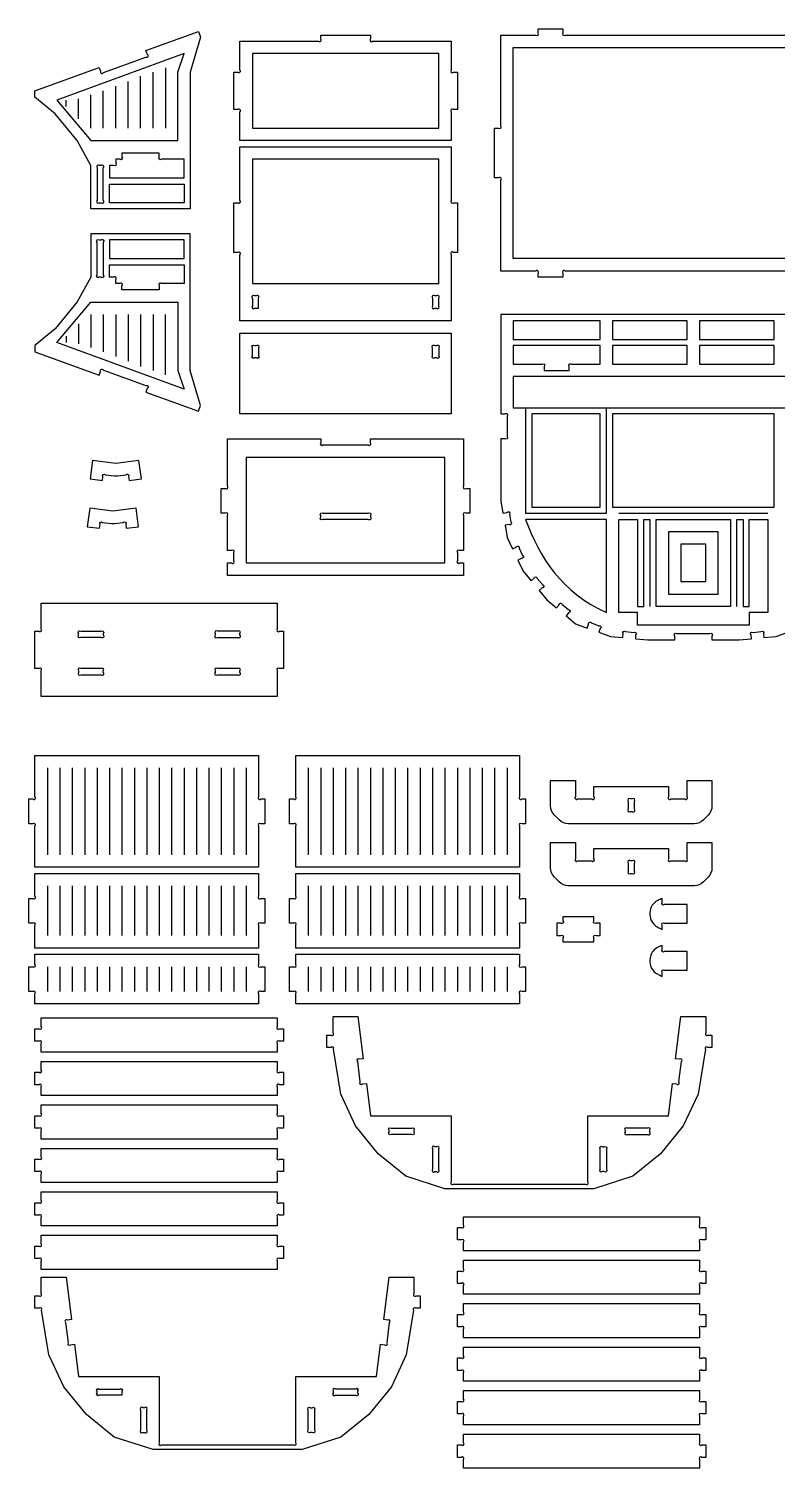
# Model space of a CAD drawing. Extents: x -1027 to 2273, y -840 to 1941.
# Drawn here: x -1027 to 419, y -840 to 1941 of the extents above; entities that cross this region are included whole.
import ezdxf

# ---------------------------------------------------------------- set-up
doc = ezdxf.new("R2010")
doc.units = 0
doc.header["$MEASUREMENT"] = 0
doc.layers.get('0').update_dxf_attribs({"linetype": 'CONTINUOUS'})
doc.layers.add('ENGRAVE', color=1, linetype='CONTINUOUS')

msp = doc.modelspace()

# ---------------------------------------------------------------- linework, layer by layer
for points in [[(-907.4, 1592.5), (-907.4, 1676.5), (-933.7, 1724.4), (-976.5, 1776.3), (-1015.4, 1808.5), (-1015.4, 1820.5), (-891.3, 1865.7), (-888.7, 1858.4, 1), (-883.3, 1855.8), (-801, 1885.8, 1), (-798.5, 1891.2), (-801.1, 1898.5), (-699.7, 1935.4), (-695.5, 1924.2), (-715.4, 1856.5), (-715.4, 1592.5)], [(-619.4, 1724.5), (-619.4, 1780.3, 1), (-623.6, 1784.5), (-631.4, 1784.5), (-631.4, 1856.5), (-623.6, 1856.5, 1), (-619.4, 1860.8), (-619.4, 1916.5), (-467.6, 1916.5, 1), (-463.4, 1920.8), (-463.4, 1928.5), (-367.4, 1928.5), (-367.4, 1920.8, 1), (-363.1, 1916.5), (-211.4, 1916.5), (-211.4, 1860.8, 1), (-207.1, 1856.5), (-199.4, 1856.5), (-199.4, 1784.5), (-207.1, 1784.5, 1), (-211.4, 1780.3), (-211.4, 1724.5)], [(-727.4, 1652.5), (-727.4, 1688.5), (-771.1, 1688.5, -1), (-775.4, 1692.8), (-775.4, 1700.5), (-847.4, 1700.5), (-847.4, 1692.8, -1), (-851.6, 1688.5), (-859.4, 1688.5), (-859.4, 1680.8, -1), (-863.6, 1676.5), (-871.4, 1676.5), (-871.4, 1652.5)], [(-619.4, 1376.5), (-619.4, 1504.3, 1), (-623.6, 1508.5), (-631.4, 1508.5), (-631.4, 1604.5), (-623.6, 1604.5, 1), (-619.4, 1608.8), (-619.4, 1712.5), (-211.4, 1712.5), (-211.4, 1608.8, 1), (-207.1, 1604.5), (-199.4, 1604.5), (-199.4, 1508.5), (-207.1, 1508.5, 1), (-211.4, 1504.3), (-211.4, 1376.5)], [(-895.4, 1672.3), (-895.4, 1608.8, 1), (-891.1, 1604.5), (-887.6, 1604.5, 1), (-883.4, 1608.8), (-883.4, 1672.3, 1), (-887.6, 1676.5), (-891.1, 1676.5, 1)], [(-907.4, 1544.5), (-907.4, 1460.5), (-933.7, 1412.7), (-976.5, 1360.8), (-1015.4, 1328.5), (-1015.4, 1316.5), (-891.3, 1271.4), (-888.7, 1278.7, -1), (-883.3, 1281.2), (-801, 1251.3, -1), (-798.5, 1245.8), (-801.1, 1238.5), (-699.7, 1201.6), (-695.5, 1212.9), (-715.4, 1280.5), (-715.4, 1544.5)], [(-883.4, 1528.3), (-883.4, 1464.8, -1), (-887.6, 1460.5), (-891.1, 1460.5, -1), (-895.4, 1464.8), (-895.4, 1528.3, -1), (-891.1, 1532.5), (-887.6, 1532.5, -1)], [(-727.4, 1484.5), (-727.4, 1448.5), (-771.1, 1448.5, 1), (-775.4, 1444.3), (-775.4, 1436.5), (-847.4, 1436.5), (-847.4, 1444.3, 1), (-851.6, 1448.5), (-859.4, 1448.5), (-859.4, 1456.3, 1), (-863.6, 1460.5), (-871.4, 1460.5), (-871.4, 1484.5)], [(-595.4, 1420.3), (-595.4, 1404.8, 1), (-591.1, 1400.5), (-583.4, 1400.5), (-583.4, 1420.3, 1), (-587.6, 1424.5), (-591.1, 1424.5, 1)], [(-247.4, 1420.3), (-247.4, 1404.8, 1), (-243.1, 1400.5), (-239.6, 1400.5, 1), (-235.4, 1404.8), (-235.4, 1420.3, 1), (-239.6, 1424.5), (-243.1, 1424.5, 1)], [(-583.4, 1324.3), (-583.4, 1308.8, -1), (-587.6, 1304.5), (-591.1, 1304.5, -1), (-595.4, 1308.8), (-595.4, 1324.3, -1), (-591.1, 1328.5), (-587.6, 1328.5, -1)], [(-243.1, 1328.5), (-239.6, 1328.5, -1), (-235.4, 1324.3), (-235.4, 1308.8, -1), (-239.6, 1304.5), (-243.1, 1304.5, -1), (-247.4, 1308.8), (-247.4, 1324.3, -1)], [(-91.4, 1328.5), (-91.4, 1292.5), (-35.6, 1292.5, -1), (-31.4, 1288.3), (-31.4, 1280.5), (16.6, 1280.5), (16.6, 1288.3, -1), (20.9, 1292.5), (76.6, 1292.5), (76.6, 1328.5)], [(-643.4, 884.5), (-643.4, 908.5), (-635.6, 908.5, 1), (-631.4, 912.8), (-631.4, 928.3, 1), (-635.6, 932.5), (-643.4, 932.5), (-643.4, 1000.3, 1), (-647.6, 1004.5), (-655.4, 1004.5), (-655.4, 1052.5), (-647.6, 1052.5, 1), (-643.4, 1056.8), (-643.4, 1148.5), (-463.4, 1148.5), (-463.4, 1140.8, 1), (-459.1, 1136.5), (-371.6, 1136.5, 1), (-367.4, 1140.8), (-367.4, 1148.5), (-187.4, 1148.5), (-187.4, 1056.8, 1), (-183.1, 1052.5), (-175.4, 1052.5), (-175.4, 1004.5), (-183.1, 1004.5, 1), (-187.4, 1000.3), (-187.4, 932.5), (-195.1, 932.5, 1), (-199.4, 928.3), (-199.4, 912.8, 1), (-195.1, 908.5), (-187.4, 908.5), (-187.4, 884.5)], [(-856.2, 1076.8), (-839.4, 1079, -1), (-834.6, 1075.3), (-833.6, 1067.6), (-809.8, 1070.8), (-814.5, 1106.5), (-859.3, 1100.6), (-904.2, 1106.5), (-908.9, 1070.8), (-885.1, 1067.6), (-884.1, 1075.3, -1), (-879.3, 1079), (-862.5, 1076.8)], [(-861.7, 984.6), (-844.9, 986.8, -1), (-840.1, 983.2), (-839.1, 975.5), (-815.3, 978.6), (-820, 1014.3), (-864.8, 1008.4), (-909.6, 1014.3), (-914.3, 978.6), (-890.5, 975.5), (-889.5, 983.2, -1), (-884.8, 986.8), (-867.9, 984.6)], [(-459.1, 1004.5), (-371.6, 1004.5, -1), (-367.4, 1000.3), (-367.4, 996.8, -1), (-371.6, 992.5), (-459.1, 992.5, -1), (-463.4, 996.8), (-463.4, 1000.3, -1)], [(-1003.4, 650.5), (-1003.4, 700.3, 1), (-1007.6, 704.5), (-1015.4, 704.5), (-1015.4, 776.5), (-1007.6, 776.5, 1), (-1003.4, 780.8), (-1003.4, 830.5), (-547.4, 830.5), (-547.4, 780.8, 1), (-543.1, 776.5), (-535.4, 776.5), (-535.4, 704.5), (-543.1, 704.5, 1), (-547.4, 700.3), (-547.4, 650.5)], [(-927.1, 776.5), (-887.6, 776.5, -1), (-883.4, 772.3), (-883.4, 768.8, -1), (-887.6, 764.5), (-927.1, 764.5, -1), (-931.4, 768.8), (-931.4, 772.3, -1)], [(-663.1, 764.5), (-623.6, 764.5, 1), (-619.4, 768.8), (-619.4, 772.3, 1), (-623.6, 776.5), (-663.1, 776.5, 1), (-667.4, 772.3), (-667.4, 768.8, 1)], [(-927.1, 692.5), (-887.6, 692.5, 1), (-883.4, 696.8), (-883.4, 700.3, 1), (-887.6, 704.5), (-927.1, 704.5, 1), (-931.4, 700.3), (-931.4, 696.8, 1)], [(-623.6, 704.5), (-663.1, 704.5, 1), (-667.4, 700.3), (-667.4, 696.8, 1), (-663.1, 692.5), (-623.6, 692.5, 1), (-619.4, 696.8), (-619.4, 700.3, 1)], [(-1015.4, 320.5), (-1015.4, 400.3, 1), (-1019.6, 404.5), (-1027.4, 404.5), (-1027.4, 452.5), (-1019.6, 452.5, 1), (-1015.4, 456.8), (-1015.4, 536.5), (-583.4, 536.5), (-583.4, 456.8, 1), (-579.1, 452.5), (-571.4, 452.5), (-571.4, 404.5), (-579.1, 404.5, 1), (-583.4, 400.3), (-583.4, 320.5)], [(-511.4, 320.5), (-511.4, 400.3, 1), (-515.6, 404.5), (-523.4, 404.5), (-523.4, 452.5), (-515.6, 452.5, 1), (-511.4, 456.8), (-511.4, 536.5), (-79.4, 536.5), (-79.4, 456.8, 1), (-75.1, 452.5), (-67.4, 452.5), (-67.4, 404.5), (-75.1, 404.5, 1), (-79.4, 400.3), (-79.4, 320.5)], [(-19.4, 488.5), (28.6, 488.5), (28.6, 456.8, 1), (32.9, 452.5), (60.4, 452.5, 1), (64.6, 456.8), (64.6, 476.5), (208.6, 476.5), (208.6, 456.8, 1), (212.9, 452.5), (240.4, 452.5, 1), (244.6, 456.8), (244.6, 488.5), (292.6, 488.5), (292.6, 439.1, -0.198916), (285.1, 421), (276.1, 412, -0.198915), (258, 404.5), (15.2, 404.5, -0.198915), (-2.9, 412), (-11.9, 421, -0.198914), (-19.4, 439.1)], [(130.6, 448.3), (130.6, 432.8, 1), (134.9, 428.5), (138.4, 428.5, 1), (142.6, 432.8), (142.6, 448.3, 1), (138.4, 452.5), (134.9, 452.5, 1)], [(-19.4, 368.7), (28.6, 368.7), (28.6, 337, 1), (32.9, 332.7), (60.4, 332.7, 1), (64.6, 337), (64.6, 356.7), (208.6, 356.7), (208.6, 337, 1), (212.9, 332.7), (240.4, 332.7, 1), (244.6, 337), (244.6, 368.7), (292.6, 368.7), (292.6, 319.3, -0.198917), (285.1, 301.3), (276.1, 292.2, -0.198915), (258, 284.7), (15.2, 284.7, -0.198916), (-2.9, 292.2), (-11.9, 301.3, -0.198914), (-19.4, 319.3)], [(-1015.4, 164.5), (-1015.4, 208.3, 1), (-1019.6, 212.5), (-1027.4, 212.5), (-1027.4, 260.5), (-1019.6, 260.5, 1), (-1015.4, 264.8), (-1015.4, 308.5), (-583.4, 308.5), (-583.4, 264.8, 1), (-579.1, 260.5), (-571.4, 260.5), (-571.4, 212.5), (-579.1, 212.5, 1), (-583.4, 208.3), (-583.4, 164.5)], [(-511.4, 164.5), (-511.4, 208.3, 1), (-515.6, 212.5), (-523.4, 212.5), (-523.4, 260.5), (-515.6, 260.5, 1), (-511.4, 264.8), (-511.4, 308.5), (-79.4, 308.5), (-79.4, 264.8, 1), (-75.1, 260.5), (-67.4, 260.5), (-67.4, 212.5), (-75.1, 212.5, 1), (-79.4, 208.3), (-79.4, 164.5)], [(130.6, 328.5), (130.6, 313, 1), (134.9, 308.7), (138.4, 308.7, 1), (142.6, 313), (142.6, 328.5, 1), (138.4, 332.7), (134.9, 332.7, 1)], [(244.6, 248.5), (200.9, 248.5, -1), (196.6, 252.8), (196.6, 260.5, 0.021616), (187.9, 256.5, 0.08231), (179.5, 250.2, 0.158207), (173.1, 236.1, 0.097463), (173.7, 221.6, 0.177471), (183.6, 207.6, 0.02745), (187.7, 205, 0.020909), (196.6, 200.5), (196.6, 208.3, -1), (200.9, 212.5), (244.6, 212.5)], [(4.6, 224.5), (4.6, 216.8, -1), (0.4, 212.5), (-7.4, 212.5), (-7.4, 188.5), (0.4, 188.5, -1), (4.6, 184.3), (4.6, 176.5), (64.6, 176.5), (64.6, 184.3, -1), (68.9, 188.5), (76.6, 188.5), (76.6, 212.5), (68.9, 212.5, -1), (64.6, 216.8), (64.6, 224.5)], [(244.6, 157.7), (200.9, 157.7, -1), (196.6, 161.9), (196.6, 169.7, 0.030229), (186.1, 164.6, 0.112837), (177.1, 156.3, 0.118473), (173.1, 145.2, 0.097463), (173.7, 130.7, 0.17747), (183.6, 116.7, 0.041119), (190.6, 112.6, 0.013939), (196.6, 109.7), (196.6, 117.4, -1), (200.9, 121.7), (244.6, 121.7)], [(-1015.4, 56.5), (-1015.4, 76.3, 1), (-1019.6, 80.5), (-1027.4, 80.5), (-1027.4, 128.5), (-1019.6, 128.5, 1), (-1015.4, 132.8), (-1015.4, 152.5), (-583.4, 152.5), (-583.4, 132.8, 1), (-579.1, 128.5), (-571.4, 128.5), (-571.4, 80.5), (-579.1, 80.5, 1), (-583.4, 76.3), (-583.4, 56.5)], [(-511.4, 56.5), (-511.4, 76.3, 1), (-515.6, 80.5), (-523.4, 80.5), (-523.4, 128.5), (-515.6, 128.5, 1), (-511.4, 132.8), (-511.4, 152.5), (-79.4, 152.5), (-79.4, 132.8, 1), (-75.1, 128.5), (-67.4, 128.5), (-67.4, 80.5), (-75.1, 80.5, 1), (-79.4, 76.3), (-79.4, 56.5)], [(-1003.4, -36.5), (-1003.4, -19.7, 1), (-1007.6, -15.5), (-1015.4, -15.5), (-1015.4, 8.5), (-1007.6, 8.5, 1), (-1003.4, 12.8), (-1003.4, 29.5), (-547.4, 29.5), (-547.4, 12.8, 1), (-543.1, 8.5), (-535.4, 8.5), (-535.4, -15.5), (-543.1, -15.5, 1), (-547.4, -19.7), (-547.4, -36.5)], [(64.6, -300.4), (-223.4, -300.4), (-298.6, -276.5), (-352.1, -232.8), (-395.9, -179.3), (-424.7, -117.5), (-438.8, -31, 1), (-443, -27.5), (-451.4, -27.5), (-451.4, -3.5), (-443.7, -3.5, 1), (-439.4, 0.8), (-439.4, 32.5), (-391.4, 32.5), (-381.1, -49.3), (-388.8, -50.3, 1), (-392.4, -55), (-387.5, -94.2, 1), (-382.8, -97.9), (-375.1, -97), (-367.4, -159.5), (-211.4, -159.5), (-211.4, -287.2, 1), (-207.1, -291.5), (48.4, -291.5, 1), (52.6, -287.2), (52.6, -159.5), (208.6, -159.5), (216.3, -97), (224, -97.9, 1), (228.8, -94.2), (233.7, -55, 1), (230, -50.3), (222.3, -49.3), (232.6, 32.5), (280.6, 32.5), (280.6, 0.8, 1), (284.9, -3.5), (292.6, -3.5), (292.6, -27.5), (284.2, -27.5, 1), (280, -31), (265.9, -117.5), (237.2, -179.3), (193.3, -232.8), (139.8, -276.5)], [(-1003.4, -120.5), (-1003.4, -103.7, 1), (-1007.6, -99.5), (-1015.4, -99.5), (-1015.4, -75.5), (-1007.6, -75.5, 1), (-1003.4, -71.2), (-1003.4, -54.5), (-547.4, -54.5), (-547.4, -71.2, 1), (-543.1, -75.5), (-535.4, -75.5), (-535.4, -99.5), (-543.1, -99.5, 1), (-547.4, -103.7), (-547.4, -120.5)], [(-1003.4, -204.5), (-1003.4, -187.7, 1), (-1007.6, -183.5), (-1015.4, -183.5), (-1015.4, -159.5), (-1007.6, -159.5, 1), (-1003.4, -155.2), (-1003.4, -138.5), (-547.4, -138.5), (-547.4, -155.2, 1), (-543.1, -159.5), (-535.4, -159.5), (-535.4, -183.5), (-543.1, -183.5, 1), (-547.4, -187.7), (-547.4, -204.5)], [(-327.1, -183.5), (-287.6, -183.5, -1), (-283.4, -187.7), (-283.4, -191.2, -1), (-287.6, -195.5), (-327.1, -195.5, -1), (-331.4, -191.2), (-331.4, -187.7, -1)], [(128.9, -195.5), (168.4, -195.5, 1), (172.6, -191.2), (172.6, -187.7, 1), (168.4, -183.5), (128.9, -183.5, 1), (124.6, -187.7), (124.6, -191.2, 1)], [(-1003.4, -288.5), (-1003.4, -271.7, 1), (-1007.6, -267.5), (-1015.4, -267.5), (-1015.4, -243.5), (-1007.6, -243.5, 1), (-1003.4, -239.2), (-1003.4, -222.5), (-547.4, -222.5), (-547.4, -239.2, 1), (-543.1, -243.5), (-535.4, -243.5), (-535.4, -267.5), (-543.1, -267.5, 1), (-547.4, -271.7), (-547.4, -288.5)], [(-247.4, -223.7), (-247.4, -263.2, 1), (-243.1, -267.5), (-239.6, -267.5, 1), (-235.4, -263.2), (-235.4, -223.7, 1), (-239.6, -219.5), (-243.1, -219.5, 1)], [(88.6, -223.7), (88.6, -263.2, -1), (84.4, -267.5), (80.9, -267.5, -1), (76.6, -263.2), (76.6, -223.7, -1), (80.9, -219.5), (84.4, -219.5, -1)], [(-1003.4, -372.5), (-1003.4, -355.7, 1), (-1007.6, -351.5), (-1015.4, -351.5), (-1015.4, -327.5), (-1007.6, -327.5, 1), (-1003.4, -323.2), (-1003.4, -306.5), (-547.4, -306.5), (-547.4, -323.2, 1), (-543.1, -327.5), (-535.4, -327.5), (-535.4, -351.5), (-543.1, -351.5, 1), (-547.4, -355.7), (-547.4, -372.5)], [(-187.4, -420.5), (-187.4, -403.7, 1), (-191.6, -399.5), (-199.4, -399.5), (-199.4, -375.5), (-191.6, -375.5, 1), (-187.4, -371.2), (-187.4, -354.5), (268.6, -354.5), (268.6, -371.2, 1), (272.9, -375.5), (280.6, -375.5), (280.6, -399.5), (272.9, -399.5, 1), (268.6, -403.7), (268.6, -420.5)], [(-1003.4, -456.5), (-1003.4, -439.7, 1), (-1007.6, -435.5), (-1015.4, -435.5), (-1015.4, -411.5), (-1007.6, -411.5, 1), (-1003.4, -407.2), (-1003.4, -390.5), (-547.4, -390.5), (-547.4, -407.2, 1), (-543.1, -411.5), (-535.4, -411.5), (-535.4, -435.5), (-543.1, -435.5, 1), (-547.4, -439.7), (-547.4, -456.5)], [(-187.4, -504.5), (-187.4, -487.7, 1), (-191.6, -483.5), (-199.4, -483.5), (-199.4, -459.5), (-191.6, -459.5, 1), (-187.4, -455.2), (-187.4, -438.5), (268.6, -438.5), (268.6, -455.2, 1), (272.9, -459.5), (280.6, -459.5), (280.6, -483.5), (272.9, -483.5, 1), (268.6, -487.7), (268.6, -504.5)], [(-499.4, -804.4), (-787.4, -804.4), (-862.5, -780.5), (-916.1, -736.8), (-959.9, -683.3), (-988.7, -621.5), (-1002.8, -535, 1), (-1007, -531.5), (-1015.4, -531.5), (-1015.4, -507.5), (-1007.7, -507.5, 1), (-1003.4, -503.2), (-1003.4, -471.5), (-955.4, -471.5), (-945.1, -553.3), (-952.8, -554.3, 1), (-956.4, -559), (-951.5, -598.2, 1), (-946.8, -601.9), (-939.1, -601), (-931.4, -663.5), (-775.4, -663.5), (-775.4, -791.2, 1), (-771.1, -795.5), (-515.6, -795.5, 1), (-511.4, -791.2), (-511.4, -663.5), (-355.4, -663.5), (-347.7, -601), (-340, -601.9, 1), (-335.2, -598.2), (-330.3, -559, 1), (-334, -554.3), (-341.7, -553.3), (-331.4, -471.5), (-283.4, -471.5), (-283.4, -503.2, 1), (-279.1, -507.5), (-271.4, -507.5), (-271.4, -531.5), (-279.8, -531.5, 1), (-284, -535), (-298.1, -621.5), (-326.8, -683.3), (-370.7, -736.8), (-424.2, -780.5)], [(-187.4, -588.5), (-187.4, -571.7, 1), (-191.6, -567.5), (-199.4, -567.5), (-199.4, -543.5), (-191.6, -543.5, 1), (-187.4, -539.2), (-187.4, -522.5), (268.6, -522.5), (268.6, -539.2, 1), (272.9, -543.5), (280.6, -543.5), (280.6, -567.5), (272.9, -567.5, 1), (268.6, -571.7), (268.6, -588.5)], [(-187.4, -672.5), (-187.4, -655.7, 1), (-191.6, -651.5), (-199.4, -651.5), (-199.4, -627.5), (-191.6, -627.5, 1), (-187.4, -623.2), (-187.4, -606.5), (268.6, -606.5), (268.6, -623.2, 1), (272.9, -627.5), (280.6, -627.5), (280.6, -651.5), (272.9, -651.5, 1), (268.6, -655.7), (268.6, -672.5)], [(-891.1, -687.5), (-851.6, -687.5, -1), (-847.4, -691.7), (-847.4, -699.5), (-891.1, -699.5, -1), (-895.4, -695.2), (-895.4, -691.7, -1)], [(-395.6, -687.5), (-435.1, -687.5, 1), (-439.4, -691.7), (-439.4, -695.2, 1), (-435.1, -699.5), (-395.6, -699.5, 1), (-391.4, -695.2), (-391.4, -691.7, 1)], [(-187.4, -756.5), (-187.4, -739.7, 1), (-191.6, -735.5), (-199.4, -735.5), (-199.4, -711.5), (-191.6, -711.5, 1), (-187.4, -707.2), (-187.4, -690.5), (268.6, -690.5), (268.6, -707.2, 1), (272.9, -711.5), (280.6, -711.5), (280.6, -735.5), (272.9, -735.5, 1), (268.6, -739.7), (268.6, -756.5)], [(-811.4, -727.7), (-811.4, -767.2, 1), (-807.1, -771.5), (-803.6, -771.5, 1), (-799.4, -767.2), (-799.4, -727.7, 1), (-803.6, -723.5), (-807.1, -723.5, 1)], [(-475.4, -727.7), (-475.4, -767.2, -1), (-479.6, -771.5), (-483.1, -771.5, -1), (-487.4, -767.2), (-487.4, -727.7, -1), (-483.1, -723.5), (-479.6, -723.5, -1)], [(-187.4, -840.5), (-187.4, -823.7, 1), (-191.6, -819.5), (-199.4, -819.5), (-199.4, -795.5), (-191.6, -795.5, 1), (-187.4, -791.2), (-187.4, -774.5), (268.6, -774.5), (268.6, -791.2, 1), (272.9, -795.5), (280.6, -795.5), (280.6, -819.5), (272.9, -819.5, 1), (268.6, -823.7), (268.6, -840.5)]]:
    msp.add_lwpolyline(points, format="xyb", close=True)
for points in [[(480.4, 1472.5), (8.9, 1472.5, 1), (4.6, 1468.3), (4.6, 1460.5), (-43.4, 1460.5), (-43.4, 1468.3, 1), (-47.6, 1472.5), (-115.4, 1472.5), (-115.4, 1648.3, 1), (-119.6, 1652.5), (-127.4, 1652.5), (-127.4, 1748.5), (-119.6, 1748.5, 1), (-115.4, 1752.8), (-115.4, 1928.5), (-47.6, 1928.5, 1), (-43.4, 1932.8), (-43.4, 1940.5), (4.6, 1940.5), (4.6, 1932.8, 1), (8.9, 1928.5), (480.4, 1928.5, 1)], [(628.6, 1388.5), (-115.4, 1388.5), (-115.4, 1196.5), (-107.6, 1196.5, -1), (-103.4, 1192.3), (-103.4, 1152.8, -1), (-107.6, 1148.5), (-115.4, 1148.5), (-115.4, 1028.5), (-111.2, 1004.9), (-103.6, 1006.2, -1), (-98.7, 1002.8), (-96, 987.5, -1), (-99.4, 982.6), (-107.1, 981.3), (-102.9, 957.6), (-92.7, 935.9), (-85.7, 939.1, -1), (-80.1, 937.1), (-73.5, 923, -1), (-75.6, 917.4), (-82.6, 914.1), (-72.4, 892.4), (-57, 874), (-51.1, 879, -1), (-45.1, 878.4), (-35.1, 866.6, -1), (-35.7, 860.6), (-41.6, 855.6), (-26.2, 837.2), (-7.8, 821.8), (-2.8, 827.7, -1), (3.2, 828.2), (15.1, 818.3, -1), (15.6, 812.3), (10.6, 806.4), (29, 790.9), (51.5, 782.7), (54.2, 790, -1), (59.6, 792.5), (74.2, 787.2, -1), (76.7, 781.8), (74.1, 774.5), (96.6, 766.3), (120.6, 764.2), (121.2, 771.9, -1), (125.8, 775.8), (141.3, 774.4, -1), (145.1, 769.8), (144.5, 762.1), (168.4, 760), (220.6, 760), (220.6, 767.8, -1), (224.9, 772), (288.4, 772, -1), (292.6, 767.8), (292.6, 760), (344.8, 760), (368.7, 762.1), (368.1, 769.8, -1), (371.9, 774.4), (387.4, 775.8, -1), (392, 771.9), (392.7, 764.2), (416.6, 766.3), (439.1, 774.5)]]:
    msp.add_lwpolyline(points, format="xyb")
for points in [[(-871.4, 1604.5), (-871.4, 1640.5), (-727.4, 1640.5), (-727.4, 1604.5)], [(-871.4, 1532.5), (-871.4, 1496.5), (-727.4, 1496.5), (-727.4, 1532.5)], [(76.6, 1340.5), (76.6, 1376.5), (-91.4, 1376.5), (-91.4, 1340.5)], [(244.6, 1340.5), (244.6, 1376.5), (100.6, 1376.5), (100.6, 1340.5)], [(412.6, 1340.5), (412.6, 1376.5), (268.6, 1376.5), (268.6, 1340.5)], [(-619.4, 1196.5), (-619.4, 1352.5), (-211.4, 1352.5), (-211.4, 1196.5)], [(100.6, 1328.5), (100.6, 1292.5), (244.6, 1292.5), (244.6, 1328.5)], [(268.6, 1328.5), (268.6, 1292.5), (412.6, 1292.5), (412.6, 1328.5)], [(-55.4, 1196.5), (-55.4, 1016.5), (76.6, 1016.5), (76.6, 1196.5)], [(100.6, 1196.5), (100.6, 1016.5), (412.6, 1016.5), (412.6, 1196.5)]]:
    msp.add_lwpolyline(points, close=True)
at = {"layer": 'ENGRAVE'}
for points in [[(-739.4, 1724.5), (-739.4, 1856.5), (-727.4, 1892.5), (-973.4, 1802.5), (-907.4, 1724.5)], [(-235.4, 1892.5), (-595.4, 1892.5), (-595.4, 1748.5), (-235.4, 1748.5)], [(-91.4, 1496.5), (-91.4, 1904.5), (580.6, 1904.5), (580.6, 1496.5)], [(-235.4, 1688.5), (-595.4, 1688.5), (-595.4, 1448.5), (-235.4, 1448.5)], [(-739.4, 1412.5), (-739.4, 1280.5), (-727.4, 1244.5), (-973.4, 1334.5), (-907.4, 1412.5)], [(604.6, 1268.5), (-91.4, 1268.5), (-91.4, 1208.5), (604.6, 1208.5)], [(-223.4, 1112.5), (-607.4, 1112.5), (-607.4, 908.5), (-223.4, 908.5)], [(-67.4, 992.5), (-56.6, 965.2), (-50.5, 951.9), (-43.9, 938.8), (-36.8, 926), (-29, 913.5), (-20.7, 901.3), (-11.7, 889.6), (-2.1, 878.2), (8.4, 867.2), (19.6, 856.8), (31.6, 846.8), (44.5, 837.3), (58.2, 828.5), (72.9, 820.2), (88.6, 812.5), (88.6, 992.5)], [(184.6, 992.5), (328.6, 992.5), (328.6, 824.5), (184.6, 824.5)], [(208.6, 968.5), (208.6, 848.5), (304.6, 848.5), (304.6, 968.5)], [(232.6, 944.5), (232.6, 872.5), (280.6, 872.5), (280.6, 944.5)]]:
    msp.add_lwpolyline(points, close=True, dxfattribs=at)
for points in [[(-763.4, 1865.1), (-763.4, 1748.5)], [(-835.4, 1748.5), (-835.4, 1838.5)], [(-811.4, 1748.5), (-811.4, 1848.7)], [(-787.4, 1748.5), (-787.4, 1856.5)], [(-907.4, 1748.5), (-907.4, 1812.6)], [(-883.4, 1748.5), (-883.4, 1820.5)], [(-859.4, 1748.5), (-859.4, 1829.9)], [(-955.4, 1790.5), (-955.4, 1802.5)], [(-931.4, 1766.5), (-931.4, 1805.1)], [(-931.4, 1370.5), (-931.4, 1332)], [(-907.4, 1388.5), (-907.4, 1324.5)], [(-883.4, 1388.5), (-883.4, 1316.5)], [(-859.4, 1388.5), (-859.4, 1307.1)], [(-835.4, 1388.5), (-835.4, 1298.5)], [(-811.4, 1388.5), (-811.4, 1288.3)], [(-787.4, 1388.5), (-787.4, 1280.5)], [(-763.4, 1271.9), (-763.4, 1388.5)], [(-955.4, 1346.5), (-955.4, 1334.5)], [(-67.4, 1208.5), (-67.4, 1004.5), (88.6, 1004.5), (88.6, 1208.5)], [(112.6, 1004.5), (400.6, 1004.5)], [(340.6, 824.5), (340.6, 992.5), (352.6, 992.5), (352.6, 824.5), (364.6, 824.5), (364.6, 992.5), (400.6, 992.5), (400.6, 812.5), (364.6, 812.5), (364.6, 788.5), (148.6, 788.5), (148.6, 812.5), (112.6, 812.5), (112.6, 992.5), (148.6, 992.5), (148.6, 824.5), (160.6, 824.5), (160.6, 992.5), (172.6, 992.5), (172.6, 824.5)], [(-991.4, 512.5), (-991.4, 344.5)], [(-967.4, 512.5), (-967.4, 344.5)], [(-943.4, 512.5), (-943.4, 344.5)], [(-919.4, 512.5), (-919.4, 344.5)], [(-895.4, 512.5), (-895.4, 344.5)], [(-871.4, 512.5), (-871.4, 344.5)], [(-847.4, 512.5), (-847.4, 344.5)], [(-823.4, 512.5), (-823.4, 344.5)], [(-799.4, 512.5), (-799.4, 344.5)], [(-775.4, 512.5), (-775.4, 344.5)], [(-751.4, 512.5), (-751.4, 344.5)], [(-727.4, 512.5), (-727.4, 344.5)], [(-703.4, 512.5), (-703.4, 344.5)], [(-679.4, 512.5), (-679.4, 344.5)], [(-655.4, 512.5), (-655.4, 344.5)], [(-631.4, 512.5), (-631.4, 344.5)], [(-607.4, 512.5), (-607.4, 344.5)], [(-487.4, 512.5), (-487.4, 344.5)], [(-463.4, 512.5), (-463.4, 344.5)], [(-439.4, 512.5), (-439.4, 344.5)], [(-415.4, 512.5), (-415.4, 344.5)], [(-391.4, 512.5), (-391.4, 344.5)], [(-367.4, 512.5), (-367.4, 344.5)], [(-343.4, 512.5), (-343.4, 344.5)], [(-319.4, 512.5), (-319.4, 344.5)], [(-295.4, 512.5), (-295.4, 344.5)], [(-271.4, 512.5), (-271.4, 344.5)], [(-247.4, 512.5), (-247.4, 344.5)], [(-223.4, 512.5), (-223.4, 344.5)], [(-199.4, 512.5), (-199.4, 344.5)], [(-175.4, 512.5), (-175.4, 344.5)], [(-151.4, 512.5), (-151.4, 344.5)], [(-127.4, 512.5), (-127.4, 344.5)], [(-103.4, 512.5), (-103.4, 344.5)], [(-991.4, 284.5), (-991.4, 188.5)], [(-967.4, 284.5), (-967.4, 188.5)], [(-943.4, 284.5), (-943.4, 188.5)], [(-919.4, 284.5), (-919.4, 188.5)], [(-895.4, 284.5), (-895.4, 188.5)], [(-871.4, 284.5), (-871.4, 188.5)], [(-847.4, 284.5), (-847.4, 188.5)], [(-823.4, 284.5), (-823.4, 188.5)], [(-799.4, 284.5), (-799.4, 188.5)], [(-775.4, 284.5), (-775.4, 188.5)], [(-751.4, 284.5), (-751.4, 188.5)], [(-727.4, 284.5), (-727.4, 188.5)], [(-703.4, 284.5), (-703.4, 188.5)], [(-679.4, 284.5), (-679.4, 188.5)], [(-655.4, 284.5), (-655.4, 188.5)], [(-631.4, 284.5), (-631.4, 188.5)], [(-607.4, 284.5), (-607.4, 188.5)], [(-487.4, 284.5), (-487.4, 188.5)], [(-463.4, 284.5), (-463.4, 188.5)], [(-439.4, 284.5), (-439.4, 188.5)], [(-415.4, 284.5), (-415.4, 188.5)], [(-391.4, 284.5), (-391.4, 188.5)], [(-367.4, 284.5), (-367.4, 188.5)], [(-343.4, 284.5), (-343.4, 188.5)], [(-319.4, 284.5), (-319.4, 188.5)], [(-295.4, 284.5), (-295.4, 188.5)], [(-271.4, 284.5), (-271.4, 188.5)], [(-247.4, 284.5), (-247.4, 188.5)], [(-223.4, 284.5), (-223.4, 188.5)], [(-199.4, 284.5), (-199.4, 188.5)], [(-175.4, 284.5), (-175.4, 188.5)], [(-151.4, 284.5), (-151.4, 188.5)], [(-127.4, 284.5), (-127.4, 188.5)], [(-103.4, 284.5), (-103.4, 188.5)], [(-991.4, 128.5), (-991.4, 80.5)], [(-967.4, 128.5), (-967.4, 80.5)], [(-943.4, 128.5), (-943.4, 80.5)], [(-919.4, 128.5), (-919.4, 80.5)], [(-895.4, 128.5), (-895.4, 80.5)], [(-871.4, 128.5), (-871.4, 80.5)], [(-847.4, 128.5), (-847.4, 80.5)], [(-823.4, 128.5), (-823.4, 80.5)], [(-799.4, 128.5), (-799.4, 80.5)], [(-775.4, 128.5), (-775.4, 80.5)], [(-751.4, 128.5), (-751.4, 80.5)], [(-727.4, 128.5), (-727.4, 80.5)], [(-703.4, 128.5), (-703.4, 80.5)], [(-679.4, 128.5), (-679.4, 80.5)], [(-655.4, 128.5), (-655.4, 80.5)], [(-631.4, 128.5), (-631.4, 80.5)], [(-607.4, 128.5), (-607.4, 80.5)], [(-487.4, 128.5), (-487.4, 80.5)], [(-463.4, 128.5), (-463.4, 80.5)], [(-439.4, 128.5), (-439.4, 80.5)], [(-415.4, 128.5), (-415.4, 80.5)], [(-391.4, 128.5), (-391.4, 80.5)], [(-367.4, 128.5), (-367.4, 80.5)], [(-343.4, 128.5), (-343.4, 80.5)], [(-319.4, 128.5), (-319.4, 80.5)], [(-295.4, 128.5), (-295.4, 80.5)], [(-271.4, 128.5), (-271.4, 80.5)], [(-247.4, 128.5), (-247.4, 80.5)], [(-223.4, 128.5), (-223.4, 80.5)], [(-199.4, 128.5), (-199.4, 80.5)], [(-175.4, 128.5), (-175.4, 80.5)], [(-151.4, 128.5), (-151.4, 80.5)], [(-127.4, 128.5), (-127.4, 80.5)], [(-103.4, 128.5), (-103.4, 80.5)]]:
    msp.add_lwpolyline(points, dxfattribs=at)

doc.saveas('drawing.dxf')
